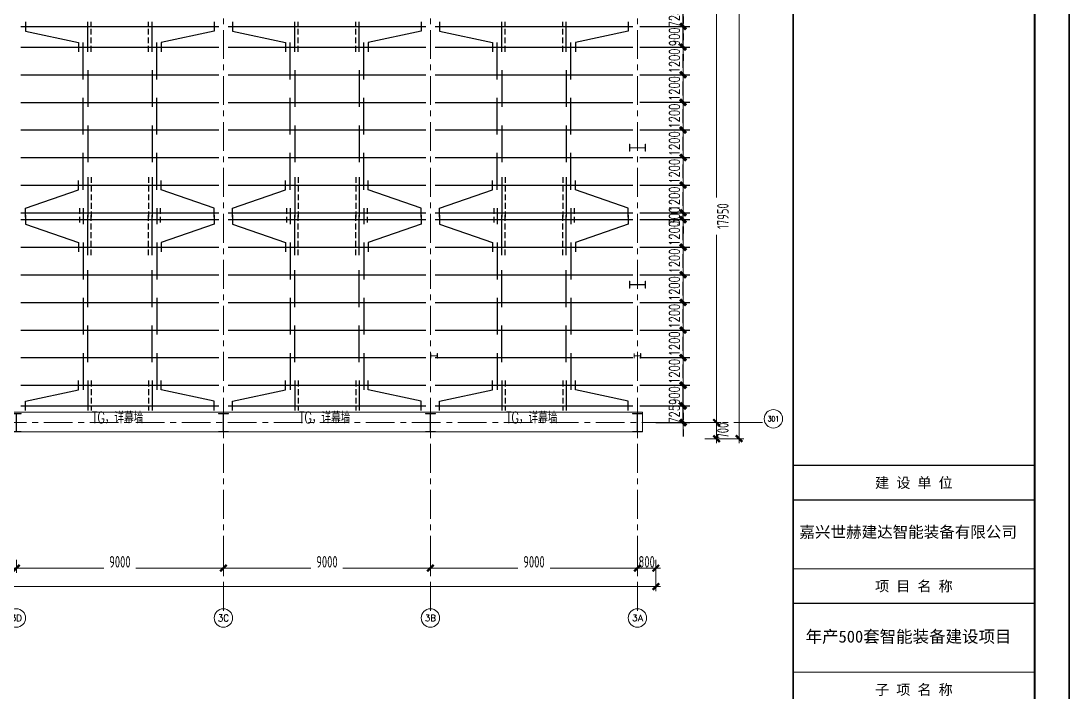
# Model space of a CAD drawing. Extents: x -1201378 to 2367219, y -619313 to 244905.
# Drawn here: x 2289442 to 2335046, y -266963 to -237786 of the extents above; entities that cross this region are included whole.
import ezdxf
from ezdxf.enums import TextEntityAlignment as Align

# ---------------------------------------------------------------- set-up
doc = ezdxf.new("R2010")
doc.units = 0
doc.header["$LTSCALE"] = 1000
doc.linetypes.add('CENTER', pattern=[2, 1.25, -0.25, 0.25, -0.25])
doc.linetypes.add('DASHED', pattern=[0.75, 0.5, -0.25])
doc.layers.get('0').update_dxf_attribs({"linetype": 'CONTINUOUS'})
doc.layers.get('Defpoints').update_dxf_attribs({"linetype": 'CONTINUOUS'})
for name, color, linetype in [('0-cxFrame', 155, 'CONTINUOUS'), ('A-WINDOW', 140, 'CONTINUOUS'), ('S-SHAPE', 51, 'CONTINUOUS')]:
    doc.layers.add(name, color=color, linetype=linetype)
for name, color, linetype, lineweight in [('0-cxText', 131, 'CONTINUOUS', 25), ('S-axis', 111, 'CONTINUOUS', 0), ('S-col', 2, 'CONTINUOUS', 0), ('S-dim', 81, 'CONTINUOUS', 0), ('S-dote', 5, 'CENTER', 0), ('THIN', 7, 'CONTINUOUS', 0), ('梁', 4, 'CONTINUOUS', 18)]:
    doc.layers.add(name, color=color, linetype=linetype, lineweight=lineweight)
doc.styles.add('_TCH_AXIS', font='COMPLEX', dxfattribs={"bigfont": 'GBCBIG'})
doc.styles.add('cx_biaoti', font='')
doc.styles.add('cx_tuming', font='simhei.ttf')
doc.styles.add('cx_tuqian1', font='')
doc.styles.add('SS1', font='tj-romans1.shx', dxfattribs={"width": 0.7, "bigfont": 'tj-hztxt1.shx'})
doc.styles.add('TSSD_Dimension', font='tssdeng.shx', dxfattribs={"width": 0.7, "bigfont": 'hztxt.shx'})
doc.styles.add('TSSD_Rein', font='tj-romans1.shx', dxfattribs={"width": 0.7, "bigfont": 'tj-hztxt.shx'})
doc.styles.add('黑体', font='simhei.ttf', dxfattribs={"width": 0.8})
doc.styles.get('cx_biaoti').set_extended_font_data('SimSun')
doc.styles.get('cx_tuqian1').set_extended_font_data('SimSun')
doc.dimstyles.new('S-150-ARCHI', dxfattribs={"dimscale": 150, "dimtxt": 3, "dimasz": 2, "dimexe": 2, "dimexo": 2, "dimgap": 1, "dimtad": 1, "dimdec": 0, "dimzin": 0, "dimdsep": 46, "dimtxsty": 'SS1', "dimblk1": 'TT', "dimblk2": 'TT', "dimsah": 1, "dimcen": 1, "dimclrd": 256, "dimclre": 256, "dimclrt": 256, "dimadec": 0, "dimazin": 0, "dimtfac": 1, "dimtdec": 0, "dimtix": 1, "dimtmove": 2, "dimatfit": 0, "dimldrblk": 'TT', "dimfxl": 2, "dimtolj": 1, "dimtzin": 0, "dimarcsym": 0})
doc.dimstyles.new('TSSD_200_200', dxfattribs={"dimtxt": 500, "dimasz": 200, "dimexe": 200, "dimexo": 500, "dimgap": 200, "dimtad": 1, "dimdec": 0, "dimzin": 0, "dimdsep": 46, "dimtxsty": 'TSSD_Dimension', "dimblk": 'ARCHTICK', "dimcen": 0, "dimdle": 200, "dimclrt": 7, "dimadec": 0, "dimazin": 0, "dimtfac": 1, "dimtdec": 0, "dimtix": 1, "dimtmove": 2, "dimatfit": 3, "dimfxl": 1, "dimtolj": 1, "dimtzin": 0, "dimarcsym": 0})

# ---------------------------------------------------------------- blocks, each defined once
blk = doc.blocks.new('w42343243')
at = {"layer": 'S-col'}
blk.add_lwpolyline([(-165069, 621020), (-164639, 621020), (-164639, 621002), (-164848, 621002), (-164848, 620238), (-164639, 620238), (-164639, 620220), (-165069, 620220), (-165069, 620238), (-164860, 620238), (-164860, 621002), (-165069, 621002)], close=True, dxfattribs=at)
blk = doc.blocks.new('42343')
at = {"layer": 'A-WINDOW'}
for p in [(9000, -71700), (18000, -71700), (27000, -71700), (36000, -71700)]:
    blk.add_blockref('w42343243', p, dxfattribs=at)
blk = doc.blocks.new('_ArchTick')
at = {"color": 0, "linetype": 'ByBlock', "const_width": 0.5}
blk.add_lwpolyline([(-0.71, -0.71), (0.71, 0.71)], dxfattribs=at)
blk = doc.blocks.new('*D505')
at = {"layer": 'Defpoints', "color": 0, "transparency": 16777216}
for p in [(-110758, -360718), (-101758, -360718), (-101758, -361576)]:
    blk.add_point(p, dxfattribs=at)
at = {"layer": 'S-axis', "color": 0, "lineweight": -2, "transparency": 16777216}
for p, q in [((-110958, -361576), (-106957, -361576)), ((-110758, -361218), (-110758, -361776)), ((-101558, -361576), (-105560, -361576)), ((-101758, -361218), (-101758, -361776))]:
    blk.add_line(p, q, dxfattribs=at)
at = {"layer": 'S-axis', "color": 0, "lineweight": -2, "transparency": 16777216, "xscale": 200, "yscale": 200, "zscale": 200, "rotation": 180}
blk.add_blockref('_ArchTick', (-110758, -361576), dxfattribs=at)
at = {"layer": 'S-axis', "color": 0, "lineweight": -2, "transparency": 16777216, "xscale": 200, "yscale": 200, "zscale": 200}
blk.add_blockref('_ArchTick', (-101758, -361576), dxfattribs=at)
at = {"layer": 'S-axis', "color": 7, "transparency": 16777216, "insert": (-106258, -361301), "char_height": 500, "attachment_point": 5, "style": 'TSSD_Dimension'}
blk.add_mtext('\\A1;9000', dxfattribs=at)
blk = doc.blocks.new('*D506')
at = {"layer": 'Defpoints', "color": 0, "transparency": 16777216}
for p in [(-101758, -360718), (-92758, -360718), (-92758, -361576)]:
    blk.add_point(p, dxfattribs=at)
at = {"layer": 'S-axis', "color": 0, "lineweight": -2, "transparency": 16777216}
for p, q in [((-101958, -361576), (-97957, -361576)), ((-101758, -361218), (-101758, -361776)), ((-92558, -361576), (-96560, -361576)), ((-92758, -361218), (-92758, -361776))]:
    blk.add_line(p, q, dxfattribs=at)
at = {"layer": 'S-axis', "color": 0, "lineweight": -2, "transparency": 16777216, "xscale": 200, "yscale": 200, "zscale": 200, "rotation": 180}
blk.add_blockref('_ArchTick', (-101758, -361576), dxfattribs=at)
at = {"layer": 'S-axis', "color": 0, "lineweight": -2, "transparency": 16777216, "xscale": 200, "yscale": 200, "zscale": 200}
blk.add_blockref('_ArchTick', (-92758, -361576), dxfattribs=at)
at = {"layer": 'S-axis', "color": 7, "transparency": 16777216, "insert": (-97258, -361301), "char_height": 500, "attachment_point": 5, "style": 'TSSD_Dimension'}
blk.add_mtext('\\A1;9000', dxfattribs=at)
blk = doc.blocks.new('*D507')
at = {"layer": 'Defpoints', "color": 0, "transparency": 16777216}
for p in [(-92758, -360718), (-83758, -360718), (-83758, -361576)]:
    blk.add_point(p, dxfattribs=at)
at = {"layer": 'S-axis', "color": 0, "lineweight": -2, "transparency": 16777216}
for p, q in [((-92958, -361576), (-88957, -361576)), ((-92758, -361218), (-92758, -361776)), ((-83558, -361576), (-87560, -361576)), ((-83758, -361218), (-83758, -361776))]:
    blk.add_line(p, q, dxfattribs=at)
at = {"layer": 'S-axis', "color": 0, "lineweight": -2, "transparency": 16777216, "xscale": 200, "yscale": 200, "zscale": 200, "rotation": 180}
blk.add_blockref('_ArchTick', (-92758, -361576), dxfattribs=at)
at = {"layer": 'S-axis', "color": 0, "lineweight": -2, "transparency": 16777216, "xscale": 200, "yscale": 200, "zscale": 200}
blk.add_blockref('_ArchTick', (-83758, -361576), dxfattribs=at)
at = {"layer": 'S-axis', "color": 7, "transparency": 16777216, "insert": (-88258, -361301), "char_height": 500, "attachment_point": 5, "style": 'TSSD_Dimension'}
blk.add_mtext('\\A1;9000', dxfattribs=at)
blk = doc.blocks.new('*D508')
at = {"layer": 'Defpoints', "color": 0, "transparency": 16777216}
for p in [(-83758, -360718), (-82958, -360718), (-82958, -361576)]:
    blk.add_point(p, dxfattribs=at)
at = {"layer": 'S-axis', "color": 0, "lineweight": -2, "transparency": 16777216}
for p, q in [((-83958, -361576), (-82758, -361576)), ((-83758, -361218), (-83758, -361776)), ((-82958, -361218), (-82958, -361776))]:
    blk.add_line(p, q, dxfattribs=at)
at = {"layer": 'S-axis', "color": 0, "lineweight": -2, "transparency": 16777216, "xscale": 200, "yscale": 200, "zscale": 200, "rotation": 180}
blk.add_blockref('_ArchTick', (-83758, -361576), dxfattribs=at)
at = {"layer": 'S-axis', "color": 0, "lineweight": -2, "transparency": 16777216, "xscale": 200, "yscale": 200, "zscale": 200}
blk.add_blockref('_ArchTick', (-82958, -361576), dxfattribs=at)
at = {"layer": 'S-axis', "color": 7, "transparency": 16777216, "insert": (-83358, -361301), "char_height": 500, "attachment_point": 5, "style": 'TSSD_Dimension'}
blk.add_mtext('\\A1;800', dxfattribs=at)
blk = doc.blocks.new('*D513')
at = {"layer": 'Defpoints', "color": 0, "transparency": 16777216}
for p in [(-81336, -337298), (-81336, -355248), (-80320, -355248)]:
    blk.add_point(p, dxfattribs=at)
at = {"layer": 'S-axis', "color": 0, "lineweight": -2, "transparency": 16777216}
for p, q in [((-80836, -337298), (-80120, -337298)), ((-80320, -337098), (-80320, -345467)), ((-80320, -355448), (-80320, -347079)), ((-80836, -355248), (-80120, -355248))]:
    blk.add_line(p, q, dxfattribs=at)
at = {"layer": 'S-axis', "color": 0, "lineweight": -2, "transparency": 16777216, "xscale": 200, "yscale": 200, "zscale": 200}
for p, rotation in [((-80320, -337298), 90), ((-80320, -355248), 270)]:
    blk.add_blockref('_ArchTick', p, dxfattribs=dict(at, rotation=rotation))
at = {"layer": 'S-axis', "color": 7, "transparency": 16777216, "insert": (-80045, -346273), "char_height": 500, "attachment_point": 5, "rotation": 90, "style": 'TSSD_Dimension'}
blk.add_mtext('\\A1;17950', dxfattribs=at)
blk = doc.blocks.new('*D514')
at = {"layer": 'Defpoints', "color": 0, "transparency": 16777216}
for p in [(-81336, -355248), (-81336, -355948), (-80320, -355948)]:
    blk.add_point(p, dxfattribs=at)
at = {"layer": 'S-axis', "color": 0, "lineweight": -2, "transparency": 16777216}
for p, q in [((-80836, -355248), (-80120, -355248)), ((-80320, -355048), (-80320, -356148)), ((-80836, -355948), (-80120, -355948))]:
    blk.add_line(p, q, dxfattribs=at)
at = {"layer": 'S-axis', "color": 0, "lineweight": -2, "transparency": 16777216, "xscale": 200, "yscale": 200, "zscale": 200}
for p, rotation in [((-80320, -355248), 90), ((-80320, -355948), 270)]:
    blk.add_blockref('_ArchTick', p, dxfattribs=dict(at, rotation=rotation))
at = {"layer": 'S-axis', "color": 7, "transparency": 16777216, "insert": (-80045, -355598), "char_height": 500, "attachment_point": 5, "rotation": 90, "style": 'TSSD_Dimension'}
blk.add_mtext('\\A1;700', dxfattribs=at)
blk = doc.blocks.new('*D457')
at = {"layer": 'Defpoints', "color": 0, "transparency": 16777216}
for p in [(-81236, -282748), (-81236, -355948), (-79341, -355948)]:
    blk.add_point(p, dxfattribs=at)
at = {"layer": 'S-axis', "color": 0, "lineweight": -2, "transparency": 16777216}
for p, q in [((-79341, -282548), (-79341, -318516)), ((-80736, -282748), (-79141, -282748)), ((-79341, -356148), (-79341, -320181)), ((-80736, -355948), (-79141, -355948))]:
    blk.add_line(p, q, dxfattribs=at)
at = {"layer": 'S-axis', "color": 0, "lineweight": -2, "transparency": 16777216, "xscale": 200, "yscale": 200, "zscale": 200}
for p, rotation in [((-79341, -282748), 90), ((-79341, -355948), 270)]:
    blk.add_blockref('_ArchTick', p, dxfattribs=dict(at, rotation=rotation))
at = {"layer": 'S-axis', "color": 7, "transparency": 16777216, "insert": (-79066, -319348), "char_height": 500, "attachment_point": 5, "rotation": 90, "style": 'TSSD_Dimension'}
blk.add_mtext('\\A1;73200', dxfattribs=at)
blk = doc.blocks.new('*D458')
at = {"layer": 'Defpoints', "color": 0, "transparency": 16777216}
for p in [(-268658, -360818), (-82958, -360818), (-82958, -362376)]:
    blk.add_point(p, dxfattribs=at)
at = {"layer": 'S-axis', "color": 0, "lineweight": -2, "transparency": 16777216}
for p, q in [((-268658, -361318), (-268658, -362576)), ((-82958, -361318), (-82958, -362576)), ((-268858, -362376), (-176749, -362376)), ((-82758, -362376), (-174868, -362376))]:
    blk.add_line(p, q, dxfattribs=at)
at = {"layer": 'S-axis', "color": 0, "lineweight": -2, "transparency": 16777216, "xscale": 200, "yscale": 200, "zscale": 200, "rotation": 180}
blk.add_blockref('_ArchTick', (-268658, -362376), dxfattribs=at)
at = {"layer": 'S-axis', "color": 0, "lineweight": -2, "transparency": 16777216, "xscale": 200, "yscale": 200, "zscale": 200}
blk.add_blockref('_ArchTick', (-82958, -362376), dxfattribs=at)
at = {"layer": 'S-axis', "color": 7, "transparency": 16777216, "insert": (-175808, -362101), "char_height": 500, "attachment_point": 5, "style": 'TSSD_Dimension'}
blk.add_mtext('\\A1;185700', dxfattribs=at)
blk = doc.blocks.new('zjcx_lan_xiangmu(Dragon)')
for p, q in [((-7000, 9000), (0, 9000)), ((-7000, 6000), (0, 6000)), ((-7000, 3000), (0, 3000)), ((-5000, 1000), (-5000, 0))]:
    blk.add_line(p, q)
at = {"const_width": 30}
for points in [[(-7000, 10000), (0, 10000)], [(-7000, 7000), (0, 7000)], [(-7000, 7000), (0, 7000)], [(-7000, 4000), (0, 4000)], [(-7000, 4000), (0, 4000)], [(-7000, 1000), (0, 1000)], [(-7000, 0), (0, 0)]]:
    blk.add_lwpolyline(points, dxfattribs=at)
blk.add_lwpolyline([(-7000, 10000), (0, 10000), (0, 0), (-7000, 0)], close=True)
at = {"style": 'cx_biaoti'}
for s, p in [('建 设 单 位', (-3500, 9500)), ('项 目 名 称', (-3500, 6500)), ('子 项 名 称', (-3500, 3500)), ('工程编号', (-6013, 500))]:
    blk.add_text(s, height=300, dxfattribs=at).set_placement(p, align=Align.MIDDLE)
blk = doc.blocks.new('T-项目(Dragon)')
blk.add_blockref('zjcx_lan_xiangmu(Dragon)', (0, 0))
at = {"color": 3, "style": 'cx_tuming'}
for s, height, p in [('嘉兴世赫建达智能装备有限公司', 330, (-6816, 7901)), ('年产500套智能装备建设项目 ', 350, (-6638, 4859))]:
    blk.add_text(s, height=height, dxfattribs=at).set_placement(p)
blk = doc.blocks.new('zjcx_T0(Dragon)')
at = {"layer": '0-cxFrame', "const_width": 50}
blk.add_lwpolyline([(0, 82100), (-7000, 82100), (-7000, 0), (0, 0)], close=True, dxfattribs=at)
at = {"layer": '0-cxFrame'}
blk.add_blockref('T-项目(Dragon)', (0, 15000), dxfattribs=at)
blk = doc.blocks.new('TK22.A0 L(Dragon)')
at = {"layer": '0-cxFrame', "color": 7, "const_width": 0.5}
blk.add_lwpolyline([(0, 0), (-1486, 0), (-1486, 841), (0, 841)], close=True, dxfattribs=at)
at = {"layer": '0-cxFrame', "const_width": 0.5}
for points in [[(-80, 10), (-1466, 10), (-1466, 831), (-80, 831)], [(-10, 10), (-80, 10), (-80, 831), (-10, 831)]]:
    blk.add_lwpolyline(points, close=True, dxfattribs=at)
at = {"layer": '0-cxFrame', "xscale": 0.009999999999999998, "yscale": 0.009999999999999998, "zscale": 0.009999999999999998}
blk.add_blockref('zjcx_T0(Dragon)', (-10, 10), dxfattribs=at)
at = {"style": '黑体', "flags": 4}
blk.add_attdef('图幅', text='', height=3.3, dxfattribs=at).set_placement((-40, 3), align=Align.RIGHT)
at = {"layer": '0-cxText', "flags": 4}
for tag, height, style, p in [('建设单位', 3.5, 'cx_tuming', (-45, 240)), ('项目名称', 3.5, 'cx_tuming', (-45, 210)), ('子项名称', 3.5, 'cx_tuming', (-45, 180)), ('工程编号', 3.3, 'cx_tuqian1', (-35, 165)), ('图名1', 3.5, 'cx_tuming', (-45, 87)), ('图名2', 3.5, 'cx_tuming', (-45, 79)), ('图名3', 3.5, 'cx_tuming', (-45, 71)), ('出图日期', 3.3, 'cx_tuqian1', (-39, 60)), ('专业', 3.3, 'cx_tuqian1', (-55, 52)), ('图号', 3.3, 'cx_tuqian1', (-55, 44)), ('版次', 3.3, 'cx_tuqian1', (-20, 44))]:
    blk.add_attdef(tag, text='', height=height, dxfattribs=dict(at, style=style)).set_placement(p, align=Align.MIDDLE)
at = {"layer": 'Defpoints', "color": 6, "flags": 4}
for tag, height, style, p in [('tufu', 3.3, '黑体', (-12, 12)), ('dwfname', 4, 'cx_tuqian1', (-80, 3))]:
    blk.add_attdef(tag, text='', height=height, dxfattribs=dict(at, style=style)).set_placement(p, align=Align.RIGHT)
blk = doc.blocks.new('nt66')
at = {"layer": 'S-col'}
blk.add_lwpolyline([(-195790, 766820), (-195490, 766820), (-195490, 766808), (-195636, 766808), (-195636, 766132), (-195490, 766132), (-195490, 766120), (-195790, 766120), (-195790, 766132), (-195644, 766132), (-195644, 766808), (-195790, 766808)], close=True, dxfattribs=at)
blk = doc.blocks.new('TT')
blk.add_line((-0.97, 0), (0.97, 0))
at = {"const_width": 0.45}
blk.add_lwpolyline([(-0.44, -0.44), (0.44, 0.44)], dxfattribs=at)
blk = doc.blocks.new('*D3742')
at = {"layer": 'Defpoints', "color": 0, "transparency": 16777216}
for p in [(2316042, -254523), (2318224, -254523), (2316742, -255248)]:
    blk.add_point(p, dxfattribs=at)
at = {"layer": 'S-dim', "lineweight": -2, "transparency": 16777216}
for p, q in [((2318224, -254223), (2318224, -253923)), ((2316342, -254523), (2318524, -254523)), ((2318224, -255248), (2318224, -254523)), ((2317042, -255248), (2318524, -255248)), ((2318224, -255548), (2318224, -255848))]:
    blk.add_line(p, q, dxfattribs=at)
at = {"layer": 'S-dim', "lineweight": -2, "transparency": 16777216, "xscale": 300, "yscale": 300, "zscale": 300}
for p, rotation in [((2318224, -254523), 270), ((2318224, -255248), 90)]:
    blk.add_blockref('TT', p, dxfattribs=dict(at, rotation=rotation))
at = {"layer": 'S-dim', "transparency": 16777216, "insert": (2317849, -254886), "char_height": 450, "attachment_point": 5, "rotation": 90, "style": 'SS1'}
blk.add_mtext('\\A1;725', dxfattribs=at)
blk = doc.blocks.new('*D3743')
at = {"layer": 'Defpoints', "color": 0, "transparency": 16777216}
for p in [(2316042, -253623), (2318224, -253623), (2316042, -254523)]:
    blk.add_point(p, dxfattribs=at)
at = {"layer": 'S-dim', "lineweight": -2, "transparency": 16777216}
for p, q in [((2318224, -253323), (2318224, -253023)), ((2316342, -253623), (2318524, -253623)), ((2318224, -254523), (2318224, -253623)), ((2316342, -254523), (2318524, -254523)), ((2318224, -254823), (2318224, -255123))]:
    blk.add_line(p, q, dxfattribs=at)
at = {"layer": 'S-dim', "lineweight": -2, "transparency": 16777216, "xscale": 300, "yscale": 300, "zscale": 300}
for p, rotation in [((2318224, -253623), 270), ((2318224, -254523), 90)]:
    blk.add_blockref('TT', p, dxfattribs=dict(at, rotation=rotation))
at = {"layer": 'S-dim', "transparency": 16777216, "insert": (2317849, -254073), "char_height": 450, "attachment_point": 5, "rotation": 90, "style": 'SS1'}
blk.add_mtext('\\A1;900', dxfattribs=at)
blk = doc.blocks.new('*D3744')
at = {"layer": 'Defpoints', "color": 0, "transparency": 16777216}
for p in [(2316042, -252423), (2318224, -252423), (2316042, -253623)]:
    blk.add_point(p, dxfattribs=at)
at = {"layer": 'S-dim', "lineweight": -2, "transparency": 16777216}
for p, q in [((2316342, -252423), (2318524, -252423)), ((2318224, -253323), (2318224, -252723)), ((2316342, -253623), (2318524, -253623))]:
    blk.add_line(p, q, dxfattribs=at)
at = {"layer": 'S-dim', "lineweight": -2, "transparency": 16777216, "xscale": 300, "yscale": 300, "zscale": 300}
for p, rotation in [((2318224, -252423), 90), ((2318224, -253623), 270)]:
    blk.add_blockref('TT', p, dxfattribs=dict(at, rotation=rotation))
at = {"layer": 'S-dim', "transparency": 16777216, "insert": (2317849, -253023), "char_height": 450, "attachment_point": 5, "rotation": 90, "style": 'SS1'}
blk.add_mtext('\\A1;1200', dxfattribs=at)
blk = doc.blocks.new('*D3745')
at = {"layer": 'Defpoints', "color": 0, "transparency": 16777216}
for p in [(2316042, -251223), (2318224, -251223), (2316042, -252423)]:
    blk.add_point(p, dxfattribs=at)
at = {"layer": 'S-dim', "lineweight": -2, "transparency": 16777216}
for p, q in [((2316342, -251223), (2318524, -251223)), ((2318224, -252123), (2318224, -251523)), ((2316342, -252423), (2318524, -252423))]:
    blk.add_line(p, q, dxfattribs=at)
at = {"layer": 'S-dim', "lineweight": -2, "transparency": 16777216, "xscale": 300, "yscale": 300, "zscale": 300}
for p, rotation in [((2318224, -251223), 90), ((2318224, -252423), 270)]:
    blk.add_blockref('TT', p, dxfattribs=dict(at, rotation=rotation))
at = {"layer": 'S-dim', "transparency": 16777216, "insert": (2317849, -251823), "char_height": 450, "attachment_point": 5, "rotation": 90, "style": 'SS1'}
blk.add_mtext('\\A1;1200', dxfattribs=at)
blk = doc.blocks.new('*D3746')
at = {"layer": 'Defpoints', "color": 0, "transparency": 16777216}
for p in [(2316042, -250023), (2318224, -250023), (2316042, -251223)]:
    blk.add_point(p, dxfattribs=at)
at = {"layer": 'S-dim', "lineweight": -2, "transparency": 16777216}
for p, q in [((2316342, -250023), (2318524, -250023)), ((2318224, -250923), (2318224, -250323)), ((2316342, -251223), (2318524, -251223))]:
    blk.add_line(p, q, dxfattribs=at)
at = {"layer": 'S-dim', "lineweight": -2, "transparency": 16777216, "xscale": 300, "yscale": 300, "zscale": 300}
for p, rotation in [((2318224, -250023), 90), ((2318224, -251223), 270)]:
    blk.add_blockref('TT', p, dxfattribs=dict(at, rotation=rotation))
at = {"layer": 'S-dim', "transparency": 16777216, "insert": (2317849, -250623), "char_height": 450, "attachment_point": 5, "rotation": 90, "style": 'SS1'}
blk.add_mtext('\\A1;1200', dxfattribs=at)
blk = doc.blocks.new('*D3747')
at = {"layer": 'Defpoints', "color": 0, "transparency": 16777216}
for p in [(2316042, -248823), (2318224, -248823), (2316042, -250023)]:
    blk.add_point(p, dxfattribs=at)
at = {"layer": 'S-dim', "lineweight": -2, "transparency": 16777216}
for p, q in [((2316342, -248823), (2318524, -248823)), ((2318224, -249723), (2318224, -249123)), ((2316342, -250023), (2318524, -250023))]:
    blk.add_line(p, q, dxfattribs=at)
at = {"layer": 'S-dim', "lineweight": -2, "transparency": 16777216, "xscale": 300, "yscale": 300, "zscale": 300}
for p, rotation in [((2318224, -248823), 90), ((2318224, -250023), 270)]:
    blk.add_blockref('TT', p, dxfattribs=dict(at, rotation=rotation))
at = {"layer": 'S-dim', "transparency": 16777216, "insert": (2317849, -249423), "char_height": 450, "attachment_point": 5, "rotation": 90, "style": 'SS1'}
blk.add_mtext('\\A1;1200', dxfattribs=at)
blk = doc.blocks.new('*D3748')
at = {"layer": 'Defpoints', "color": 0, "transparency": 16777216}
for p in [(2316042, -247623), (2318224, -247623), (2316042, -248823)]:
    blk.add_point(p, dxfattribs=at)
at = {"layer": 'S-dim', "lineweight": -2, "transparency": 16777216}
for p, q in [((2316342, -247623), (2318524, -247623)), ((2318224, -248523), (2318224, -247923)), ((2316342, -248823), (2318524, -248823))]:
    blk.add_line(p, q, dxfattribs=at)
at = {"layer": 'S-dim', "lineweight": -2, "transparency": 16777216, "xscale": 300, "yscale": 300, "zscale": 300}
for p, rotation in [((2318224, -247623), 90), ((2318224, -248823), 270)]:
    blk.add_blockref('TT', p, dxfattribs=dict(at, rotation=rotation))
at = {"layer": 'S-dim', "transparency": 16777216, "insert": (2317849, -248223), "char_height": 450, "attachment_point": 5, "rotation": 90, "style": 'SS1'}
blk.add_mtext('\\A1;1200', dxfattribs=at)
blk = doc.blocks.new('*D3749')
at = {"layer": 'Defpoints', "color": 0, "transparency": 16777216}
for p in [(2316042, -246423), (2318224, -246423), (2316042, -247623)]:
    blk.add_point(p, dxfattribs=at)
at = {"layer": 'S-dim', "lineweight": -2, "transparency": 16777216}
for p, q in [((2316342, -246423), (2318524, -246423)), ((2318224, -247323), (2318224, -246723)), ((2316342, -247623), (2318524, -247623))]:
    blk.add_line(p, q, dxfattribs=at)
at = {"layer": 'S-dim', "lineweight": -2, "transparency": 16777216, "xscale": 300, "yscale": 300, "zscale": 300}
for p, rotation in [((2318224, -246423), 90), ((2318224, -247623), 270)]:
    blk.add_blockref('TT', p, dxfattribs=dict(at, rotation=rotation))
at = {"layer": 'S-dim', "transparency": 16777216, "insert": (2317849, -247023), "char_height": 450, "attachment_point": 5, "rotation": 90, "style": 'SS1'}
blk.add_mtext('\\A1;1200', dxfattribs=at)
blk = doc.blocks.new('*D3750')
at = {"layer": 'Defpoints', "color": 0, "transparency": 16777216}
for p in [(2316042, -246123), (2318224, -246123), (2316042, -246423)]:
    blk.add_point(p, dxfattribs=at)
at = {"layer": 'S-dim', "lineweight": -2, "transparency": 16777216}
for p, q in [((2318224, -245823), (2318224, -245523)), ((2316342, -246123), (2318524, -246123)), ((2318224, -246423), (2318224, -246123)), ((2316342, -246423), (2318524, -246423)), ((2318224, -246723), (2318224, -247023))]:
    blk.add_line(p, q, dxfattribs=at)
at = {"layer": 'S-dim', "lineweight": -2, "transparency": 16777216, "xscale": 300, "yscale": 300, "zscale": 300}
for p, rotation in [((2318224, -246123), 270), ((2318224, -246423), 90)]:
    blk.add_blockref('TT', p, dxfattribs=dict(at, rotation=rotation))
at = {"layer": 'S-dim', "transparency": 16777216, "insert": (2317849, -246273), "char_height": 450, "attachment_point": 5, "rotation": 90, "style": 'SS1'}
blk.add_mtext('\\A1;300', dxfattribs=at)
blk = doc.blocks.new('*D3751')
at = {"layer": 'Defpoints', "color": 0, "transparency": 16777216}
for p in [(2316042, -244923), (2318224, -244923), (2316042, -246123)]:
    blk.add_point(p, dxfattribs=at)
at = {"layer": 'S-dim', "lineweight": -2, "transparency": 16777216}
for p, q in [((2316342, -244923), (2318524, -244923)), ((2318224, -245823), (2318224, -245223)), ((2316342, -246123), (2318524, -246123))]:
    blk.add_line(p, q, dxfattribs=at)
at = {"layer": 'S-dim', "lineweight": -2, "transparency": 16777216, "xscale": 300, "yscale": 300, "zscale": 300}
for p, rotation in [((2318224, -244923), 90), ((2318224, -246123), 270)]:
    blk.add_blockref('TT', p, dxfattribs=dict(at, rotation=rotation))
at = {"layer": 'S-dim', "transparency": 16777216, "insert": (2317849, -245523), "char_height": 450, "attachment_point": 5, "rotation": 90, "style": 'SS1'}
blk.add_mtext('\\A1;1200', dxfattribs=at)
blk = doc.blocks.new('*D3752')
at = {"layer": 'Defpoints', "color": 0, "transparency": 16777216}
for p in [(2316042, -243723), (2318224, -243723), (2316042, -244923)]:
    blk.add_point(p, dxfattribs=at)
at = {"layer": 'S-dim', "lineweight": -2, "transparency": 16777216}
for p, q in [((2316342, -243723), (2318524, -243723)), ((2318224, -244623), (2318224, -244023)), ((2316342, -244923), (2318524, -244923))]:
    blk.add_line(p, q, dxfattribs=at)
at = {"layer": 'S-dim', "lineweight": -2, "transparency": 16777216, "xscale": 300, "yscale": 300, "zscale": 300}
for p, rotation in [((2318224, -243723), 90), ((2318224, -244923), 270)]:
    blk.add_blockref('TT', p, dxfattribs=dict(at, rotation=rotation))
at = {"layer": 'S-dim', "transparency": 16777216, "insert": (2317849, -244323), "char_height": 450, "attachment_point": 5, "rotation": 90, "style": 'SS1'}
blk.add_mtext('\\A1;1200', dxfattribs=at)
blk = doc.blocks.new('*D3753')
at = {"layer": 'Defpoints', "color": 0, "transparency": 16777216}
for p in [(2316042, -242523), (2318224, -242523), (2316042, -243723)]:
    blk.add_point(p, dxfattribs=at)
at = {"layer": 'S-dim', "lineweight": -2, "transparency": 16777216}
for p, q in [((2316342, -242523), (2318524, -242523)), ((2318224, -243423), (2318224, -242823)), ((2316342, -243723), (2318524, -243723))]:
    blk.add_line(p, q, dxfattribs=at)
at = {"layer": 'S-dim', "lineweight": -2, "transparency": 16777216, "xscale": 300, "yscale": 300, "zscale": 300}
for p, rotation in [((2318224, -242523), 90), ((2318224, -243723), 270)]:
    blk.add_blockref('TT', p, dxfattribs=dict(at, rotation=rotation))
at = {"layer": 'S-dim', "transparency": 16777216, "insert": (2317849, -243123), "char_height": 450, "attachment_point": 5, "rotation": 90, "style": 'SS1'}
blk.add_mtext('\\A1;1200', dxfattribs=at)
blk = doc.blocks.new('*D3754')
at = {"layer": 'Defpoints', "color": 0, "transparency": 16777216}
for p in [(2316042, -241323), (2318224, -241323), (2316042, -242523)]:
    blk.add_point(p, dxfattribs=at)
at = {"layer": 'S-dim', "lineweight": -2, "transparency": 16777216}
for p, q in [((2316342, -241323), (2318524, -241323)), ((2318224, -242223), (2318224, -241623)), ((2316342, -242523), (2318524, -242523))]:
    blk.add_line(p, q, dxfattribs=at)
at = {"layer": 'S-dim', "lineweight": -2, "transparency": 16777216, "xscale": 300, "yscale": 300, "zscale": 300}
for p, rotation in [((2318224, -241323), 90), ((2318224, -242523), 270)]:
    blk.add_blockref('TT', p, dxfattribs=dict(at, rotation=rotation))
at = {"layer": 'S-dim', "transparency": 16777216, "insert": (2317849, -241923), "char_height": 450, "attachment_point": 5, "rotation": 90, "style": 'SS1'}
blk.add_mtext('\\A1;1200', dxfattribs=at)
blk = doc.blocks.new('*D3755')
at = {"layer": 'Defpoints', "color": 0, "transparency": 16777216}
for p in [(2316042, -240123), (2318224, -240123), (2316042, -241323)]:
    blk.add_point(p, dxfattribs=at)
at = {"layer": 'S-dim', "lineweight": -2, "transparency": 16777216}
for p, q in [((2316342, -240123), (2318524, -240123)), ((2318224, -241023), (2318224, -240423)), ((2316342, -241323), (2318524, -241323))]:
    blk.add_line(p, q, dxfattribs=at)
at = {"layer": 'S-dim', "lineweight": -2, "transparency": 16777216, "xscale": 300, "yscale": 300, "zscale": 300}
for p, rotation in [((2318224, -240123), 90), ((2318224, -241323), 270)]:
    blk.add_blockref('TT', p, dxfattribs=dict(at, rotation=rotation))
at = {"layer": 'S-dim', "transparency": 16777216, "insert": (2317849, -240723), "char_height": 450, "attachment_point": 5, "rotation": 90, "style": 'SS1'}
blk.add_mtext('\\A1;1200', dxfattribs=at)
blk = doc.blocks.new('*D3756')
at = {"layer": 'Defpoints', "color": 0, "transparency": 16777216}
for p in [(2316042, -238923), (2318224, -238923), (2316042, -240123)]:
    blk.add_point(p, dxfattribs=at)
at = {"layer": 'S-dim', "lineweight": -2, "transparency": 16777216}
for p, q in [((2316342, -238923), (2318524, -238923)), ((2318224, -239823), (2318224, -239223)), ((2316342, -240123), (2318524, -240123))]:
    blk.add_line(p, q, dxfattribs=at)
at = {"layer": 'S-dim', "lineweight": -2, "transparency": 16777216, "xscale": 300, "yscale": 300, "zscale": 300}
for p, rotation in [((2318224, -238923), 90), ((2318224, -240123), 270)]:
    blk.add_blockref('TT', p, dxfattribs=dict(at, rotation=rotation))
at = {"layer": 'S-dim', "transparency": 16777216, "insert": (2317849, -239523), "char_height": 450, "attachment_point": 5, "rotation": 90, "style": 'SS1'}
blk.add_mtext('\\A1;1200', dxfattribs=at)
blk = doc.blocks.new('*D3757')
at = {"layer": 'Defpoints', "color": 0, "transparency": 16777216}
for p in [(2316042, -238023), (2318224, -238023), (2316042, -238923)]:
    blk.add_point(p, dxfattribs=at)
at = {"layer": 'S-dim', "lineweight": -2, "transparency": 16777216}
for p, q in [((2318224, -237723), (2318224, -237423)), ((2316342, -238023), (2318524, -238023)), ((2318224, -238923), (2318224, -238023)), ((2316342, -238923), (2318524, -238923)), ((2318224, -239223), (2318224, -239523))]:
    blk.add_line(p, q, dxfattribs=at)
at = {"layer": 'S-dim', "lineweight": -2, "transparency": 16777216, "xscale": 300, "yscale": 300, "zscale": 300}
for p, rotation in [((2318224, -238023), 270), ((2318224, -238923), 90)]:
    blk.add_blockref('TT', p, dxfattribs=dict(at, rotation=rotation))
at = {"layer": 'S-dim', "transparency": 16777216, "insert": (2317849, -238473), "char_height": 450, "attachment_point": 5, "rotation": 90, "style": 'SS1'}
blk.add_mtext('\\A1;900', dxfattribs=at)
blk = doc.blocks.new('*D3758')
at = {"layer": 'Defpoints', "color": 0, "transparency": 16777216}
for p in [(2316042, -237298), (2318224, -237298), (2316042, -238023)]:
    blk.add_point(p, dxfattribs=at)
at = {"layer": 'S-dim', "lineweight": -2, "transparency": 16777216}
for p, q in [((2318224, -236998), (2318224, -236698)), ((2316342, -237298), (2318524, -237298)), ((2318224, -238023), (2318224, -237298)), ((2316342, -238023), (2318524, -238023)), ((2318224, -238323), (2318224, -238623))]:
    blk.add_line(p, q, dxfattribs=at)
at = {"layer": 'S-dim', "lineweight": -2, "transparency": 16777216, "xscale": 300, "yscale": 300, "zscale": 300}
for p, rotation in [((2318224, -237298), 270), ((2318224, -238023), 90)]:
    blk.add_blockref('TT', p, dxfattribs=dict(at, rotation=rotation))
at = {"layer": 'S-dim', "transparency": 16777216, "insert": (2317849, -237661), "char_height": 450, "attachment_point": 5, "rotation": 90, "style": 'SS1'}
blk.add_mtext('\\A1;725', dxfattribs=at)
blk = doc.blocks.new('*D3759')
at = {"layer": 'Defpoints', "color": 0, "transparency": 16777216}
for p in [(2316042, -236573), (2318224, -236573), (2316042, -237298)]:
    blk.add_point(p, dxfattribs=at)
at = {"layer": 'S-dim', "lineweight": -2, "transparency": 16777216}
for p, q in [((2318224, -236273), (2318224, -235973)), ((2316342, -236573), (2318524, -236573)), ((2318224, -237298), (2318224, -236573)), ((2316342, -237298), (2318524, -237298)), ((2318224, -237598), (2318224, -237898))]:
    blk.add_line(p, q, dxfattribs=at)
at = {"layer": 'S-dim', "lineweight": -2, "transparency": 16777216, "xscale": 300, "yscale": 300, "zscale": 300}
for p, rotation in [((2318224, -236573), 270), ((2318224, -237298), 90)]:
    blk.add_blockref('TT', p, dxfattribs=dict(at, rotation=rotation))
at = {"layer": 'S-dim', "transparency": 16777216, "insert": (2317849, -236936), "char_height": 450, "attachment_point": 5, "rotation": 90, "style": 'SS1'}
blk.add_mtext('\\A1;725', dxfattribs=at)
blk = doc.blocks.new('3#轴网')
at = {"layer": 'S-axis'}
for centre in [(-77846.7, -355083.9), (-110758.5, -363744.2), (-101758.5, -363744.2), (-92758.5, -363744.2), (-83758.5, -363744.2)]:
    blk.add_circle(centre, 400, dxfattribs=at)
at = {"layer": 'S-dote'}
for p, q in [((-101758.5, -363428.2), (-101758.5, -277944.2)), ((-92758.5, -363428.2), (-92758.5, -277944.2)), ((-83758.5, -363428.2), (-83758.5, -277944.2)), ((-78316.2, -355248.2), (-273210.6, -355248.2))]:
    blk.add_line(p, q, dxfattribs=at)
at = {"layer": 'S-axis', "style": '_TCH_AXIS'}
for s, height, p, p2 in [('301', 224.46, (-78103.2, -355196.1), (-77590.1, -355196.1)), ('3D', 282.17, (-111000.3, -363885.3), (-110516.6, -363885.3)), ('3C', 294.28, (-101996.7, -363891.4), (-101520.2, -363891.4)), ('3B', 282.17, (-93000.3, -363885.3), (-92516.6, -363885.3)), ('3A', 276.42, (-84002, -363882.4), (-83515, -363882.4))]:
    blk.add_text(s, height=height, dxfattribs=at).set_placement(p, p2, align=Align.FIT)
at = {"layer": 'S-axis'}
for base, p1, p2, angle, picture, middle in [((-79340.7, -355948.2), (-81236.2, -282748.2), (-81236.2, -355948.2), 270, '*D457', (-79065.7, -319348.2)), ((-80320.4, -355248.2), (-81336.2, -337298.2), (-81336.2, -355248.2), 270, '*D513', (-80045.4, -346273.2)), ((-80320.4, -355948.2), (-81336.2, -355248.2), (-81336.2, -355948.2), 270, '*D514', (-80045.4, -355598.2)), ((-101758.5, -361576), (-110758.5, -360718), (-101758.5, -360718), 0, '*D505', (-106258.5, -361301)), ((-92758.5, -361576), (-101758.5, -360718), (-92758.5, -360718), 0, '*D506', (-97258.5, -361301)), ((-83758.5, -361576), (-92758.5, -360718), (-83758.5, -360718), 0, '*D507', (-88258.5, -361301)), ((-82958.5, -361576), (-83758.5, -360718), (-82958.5, -360718), 0, '*D508', (-83358.5, -361301)), ((-82958.5, -362376), (-268658.5, -360818), (-82958.5, -360818), 0, '*D458', (-175808.5, -362101))]:
    dim = blk.add_linear_dim(base=base, p1=p1, p2=p2, angle=angle, dimstyle='TSSD_200_200', dxfattribs=at)
    dim.commit()
    dim.dimension.update_dxf_attribs({"geometry": picture, "text_midpoint": middle, "dimtype": 161})

msp = doc.modelspace()

# ---------------------------------------------------------------- linework, layer by layer
at = {"layer": 'S-col'}
for points in [[(2307241.5, -252448.2), (2307241.5, -252248.2), (2307253.5, -252248.2), (2307253.5, -252344.2), (2307529.5, -252344.2), (2307529.5, -252248.2), (2307541.5, -252248.2), (2307541.5, -252448.2), (2307529.5, -252448.2), (2307529.5, -252352.2), (2307253.5, -252352.2), (2307253.5, -252448.2)], [(2316091.5, -252448.2), (2316091.5, -252248.2), (2316103.5, -252248.2), (2316103.5, -252344.2), (2316379.5, -252344.2), (2316379.5, -252248.2), (2316391.5, -252248.2), (2316391.5, -252448.2), (2316379.5, -252448.2), (2316379.5, -252352.2), (2316103.5, -252352.2), (2316103.5, -252448.2)]]:
    msp.add_lwpolyline(points, close=True, dxfattribs=at)
at = {"layer": 'S-SHAPE'}
for p, q in [((2289441.5, -238023.2), (2298041.5, -238023.2)), ((2292341.5, -239123.2), (2292341.5, -237823.2)), ((2295141.5, -239123.2), (2295141.5, -237823.2)), ((2298441.5, -238023.2), (2307041.5, -238023.2)), ((2301341.5, -239123.2), (2301341.5, -237823.2)), ((2304141.5, -239123.2), (2304141.5, -237823.2)), ((2307441.5, -238023.2), (2316041.5, -238023.2)), ((2310341.5, -239123.2), (2310341.5, -237823.2)), ((2313141.5, -239123.2), (2313141.5, -237823.2)), ((2289441.5, -238923.2), (2298041.5, -238923.2)), ((2292141.5, -240323.2), (2292141.5, -238723.2)), ((2295341.5, -240323.2), (2295341.5, -238723.2)), ((2298441.5, -238923.2), (2307041.5, -238923.2)), ((2301141.5, -240323.2), (2301141.5, -238723.2)), ((2304341.5, -240323.2), (2304341.5, -238723.2)), ((2307441.5, -238923.2), (2316041.5, -238923.2)), ((2310141.5, -240323.2), (2310141.5, -238723.2)), ((2313341.5, -240323.2), (2313341.5, -238723.2)), ((2289441.5, -240123.2), (2298041.5, -240123.2)), ((2292341.5, -239923.2), (2292341.5, -241523.2)), ((2295141.5, -239923.2), (2295141.5, -241523.2)), ((2298441.5, -240123.2), (2307041.5, -240123.2)), ((2301341.5, -239923.2), (2301341.5, -241523.2)), ((2304141.5, -239923.2), (2304141.5, -241523.2)), ((2307441.5, -240123.2), (2316041.5, -240123.2)), ((2310341.5, -239923.2), (2310341.5, -241523.2)), ((2313141.5, -239923.2), (2313141.5, -241523.2)), ((2292141.5, -242723.2), (2292141.5, -241123.2)), ((2295341.5, -242723.2), (2295341.5, -241123.2)), ((2301141.5, -242723.2), (2301141.5, -241123.2)), ((2304341.5, -242723.2), (2304341.5, -241123.2)), ((2310141.5, -242723.2), (2310141.5, -241123.2)), ((2313341.5, -242723.2), (2313341.5, -241123.2)), ((2289441.5, -241323.2), (2298041.5, -241323.2)), ((2298441.5, -241323.2), (2307041.5, -241323.2)), ((2307441.5, -241323.2), (2316041.5, -241323.2)), ((2289441.5, -242523.2), (2298041.5, -242523.2)), ((2292341.5, -242323.2), (2292341.5, -243923.2)), ((2295141.5, -242323.2), (2295141.5, -243923.2)), ((2298441.5, -242523.2), (2307041.5, -242523.2)), ((2301341.5, -242323.2), (2301341.5, -243923.2)), ((2304141.5, -242323.2), (2304141.5, -243923.2)), ((2307441.5, -242523.2), (2316041.5, -242523.2)), ((2310341.5, -242323.2), (2310341.5, -243923.2)), ((2313141.5, -242323.2), (2313141.5, -243923.2)), ((2292141.5, -245123.2), (2292141.5, -243523.2)), ((2295341.5, -245123.2), (2295341.5, -243523.2)), ((2301141.5, -245123.2), (2301141.5, -243523.2)), ((2304341.5, -245123.2), (2304341.5, -243523.2)), ((2310141.5, -245123.2), (2310141.5, -243523.2)), ((2313341.5, -245123.2), (2313341.5, -243523.2)), ((2289441.5, -243723.2), (2298041.5, -243723.2)), ((2298441.5, -243723.2), (2307041.5, -243723.2)), ((2307441.5, -243723.2), (2316041.5, -243723.2)), ((2292341.5, -244573.2), (2292341.5, -246323.2)), ((2295141.5, -244573.2), (2295141.5, -246323.2)), ((2301341.5, -244573.2), (2301341.5, -246323.2)), ((2304141.5, -244573.2), (2304141.5, -246323.2)), ((2310341.5, -244573.2), (2310341.5, -246323.2)), ((2313141.5, -244573.2), (2313141.5, -246323.2)), ((2289441.5, -244923.2), (2298041.5, -244923.2)), ((2298441.5, -244923.2), (2307041.5, -244923.2)), ((2307441.5, -244923.2), (2316041.5, -244923.2)), ((2289441.5, -246123.2), (2298041.5, -246123.2)), ((2292141.5, -245923.2), (2292141.5, -246623.2)), ((2292341.5, -247973.2), (2292341.5, -246223.2)), ((2295141.5, -247973.2), (2295141.5, -246223.2)), ((2295341.5, -245923.2), (2295341.5, -246623.2)), ((2298441.5, -246123.2), (2307041.5, -246123.2)), ((2301141.5, -245923.2), (2301141.5, -246623.2)), ((2301341.5, -247973.2), (2301341.5, -246223.2)), ((2304141.5, -247973.2), (2304141.5, -246223.2)), ((2304341.5, -245923.2), (2304341.5, -246623.2)), ((2307441.5, -246123.2), (2316041.5, -246123.2)), ((2310141.5, -245923.2), (2310141.5, -246623.2)), ((2310341.5, -247973.2), (2310341.5, -246223.2)), ((2313141.5, -247973.2), (2313141.5, -246223.2)), ((2313341.5, -245923.2), (2313341.5, -246623.2)), ((2289441.5, -246423.2), (2298041.5, -246423.2)), ((2298441.5, -246423.2), (2307041.5, -246423.2)), ((2307441.5, -246423.2), (2316041.5, -246423.2)), ((2289441.5, -247623.2), (2298041.5, -247623.2)), ((2292141.5, -247423.2), (2292141.5, -249023.2)), ((2295341.5, -247423.2), (2295341.5, -249023.2)), ((2298441.5, -247623.2), (2307041.5, -247623.2)), ((2301141.5, -247423.2), (2301141.5, -249023.2)), ((2304341.5, -247423.2), (2304341.5, -249023.2)), ((2307441.5, -247623.2), (2316041.5, -247623.2)), ((2310141.5, -247423.2), (2310141.5, -249023.2)), ((2313341.5, -247423.2), (2313341.5, -249023.2)), ((2289441.5, -248823.2), (2298041.5, -248823.2)), ((2292341.5, -250223.2), (2292341.5, -248623.2)), ((2295141.5, -250223.2), (2295141.5, -248623.2)), ((2298441.5, -248823.2), (2307041.5, -248823.2)), ((2301341.5, -250223.2), (2301341.5, -248623.2)), ((2304141.5, -250223.2), (2304141.5, -248623.2)), ((2307441.5, -248823.2), (2316041.5, -248823.2)), ((2310341.5, -250223.2), (2310341.5, -248623.2)), ((2313141.5, -250223.2), (2313141.5, -248623.2)), ((2292141.5, -249823.2), (2292141.5, -251423.2)), ((2295341.5, -249823.2), (2295341.5, -251423.2)), ((2301141.5, -249823.2), (2301141.5, -251423.2)), ((2304341.5, -249823.2), (2304341.5, -251423.2)), ((2310141.5, -249823.2), (2310141.5, -251423.2)), ((2313341.5, -249823.2), (2313341.5, -251423.2)), ((2289441.5, -250023.2), (2298041.5, -250023.2)), ((2298441.5, -250023.2), (2307041.5, -250023.2)), ((2307441.5, -250023.2), (2316041.5, -250023.2)), ((2289441.5, -251223.2), (2298041.5, -251223.2)), ((2292341.5, -252623.2), (2292341.5, -251023.2)), ((2295141.5, -252623.2), (2295141.5, -251023.2)), ((2298441.5, -251223.2), (2307041.5, -251223.2)), ((2301341.5, -252623.2), (2301341.5, -251023.2)), ((2304141.5, -252623.2), (2304141.5, -251023.2)), ((2307441.5, -251223.2), (2316041.5, -251223.2)), ((2310341.5, -252623.2), (2310341.5, -251023.2)), ((2313141.5, -252623.2), (2313141.5, -251023.2)), ((2289441.5, -252423.2), (2298041.5, -252423.2)), ((2292141.5, -252223.2), (2292141.5, -253823.2)), ((2295341.5, -252223.2), (2295341.5, -253823.2)), ((2298441.5, -252423.2), (2307041.5, -252423.2)), ((2301141.5, -252223.2), (2301141.5, -253823.2)), ((2304341.5, -252223.2), (2304341.5, -253823.2)), ((2307441.5, -252423.2), (2316041.5, -252423.2)), ((2310141.5, -252223.2), (2310141.5, -253823.2)), ((2313341.5, -252223.2), (2313341.5, -253823.2)), ((2292341.5, -253423.2), (2292341.5, -254723.2)), ((2295141.5, -253423.2), (2295141.5, -254723.2)), ((2301341.5, -253423.2), (2301341.5, -254723.2)), ((2304141.5, -253423.2), (2304141.5, -254723.2)), ((2310341.5, -253423.2), (2310341.5, -254723.2)), ((2313141.5, -253423.2), (2313141.5, -254723.2)), ((2289441.5, -253623.2), (2298041.5, -253623.2)), ((2298441.5, -253623.2), (2307041.5, -253623.2)), ((2307441.5, -253623.2), (2316041.5, -253623.2)), ((2289441.5, -254523.2), (2298041.5, -254523.2)), ((2298441.5, -254523.2), (2307041.5, -254523.2)), ((2307441.5, -254523.2), (2316041.5, -254523.2))]:
    msp.add_line(p, q, dxfattribs=at)
at = {"layer": 'S-SHAPE', "linetype": 'DASHED', "ltscale": 0.5}
for p, q in [((2292491.5, -239123.2), (2292491.5, -237823.2)), ((2294991.5, -239123.2), (2294991.5, -237823.2)), ((2301491.5, -239123.2), (2301491.5, -237823.2)), ((2303991.5, -239123.2), (2303991.5, -237823.2)), ((2310491.5, -239123.2), (2310491.5, -237823.2)), ((2312991.5, -239123.2), (2312991.5, -237823.2)), ((2292491.5, -244573.2), (2292491.5, -246323.2)), ((2294991.5, -244573.2), (2294991.5, -246323.2)), ((2301491.5, -244573.2), (2301491.5, -246323.2)), ((2303991.5, -244573.2), (2303991.5, -246323.2)), ((2310491.5, -244573.2), (2310491.5, -246323.2)), ((2312991.5, -244573.2), (2312991.5, -246323.2)), ((2291991.5, -245923.2), (2291991.5, -246623.2)), ((2292491.5, -247973.2), (2292491.5, -246223.2)), ((2294991.5, -247973.2), (2294991.5, -246223.2)), ((2295491.5, -245923.2), (2295491.5, -246623.2)), ((2300991.5, -245923.2), (2300991.5, -246623.2)), ((2301491.5, -247973.2), (2301491.5, -246223.2)), ((2303991.5, -247973.2), (2303991.5, -246223.2)), ((2304491.5, -245923.2), (2304491.5, -246623.2)), ((2309991.5, -245923.2), (2309991.5, -246623.2)), ((2310491.5, -247973.2), (2310491.5, -246223.2)), ((2312991.5, -247973.2), (2312991.5, -246223.2)), ((2313491.5, -245923.2), (2313491.5, -246623.2)), ((2292491.5, -253423.2), (2292491.5, -254723.2)), ((2294991.5, -253423.2), (2294991.5, -254723.2)), ((2301491.5, -253423.2), (2301491.5, -254723.2)), ((2303991.5, -253423.2), (2303991.5, -254723.2)), ((2310491.5, -253423.2), (2310491.5, -254723.2)), ((2312991.5, -253423.2), (2312991.5, -254723.2))]:
    msp.add_line(p, q, dxfattribs=at)
at = {"layer": 'S-SHAPE'}
for points in [[(2289641.5, -237823.2), (2289641.5, -238223.2), (2291941.5, -238723.2), (2291941.5, -239123.2)], [(2297841.5, -237823.2), (2297841.5, -238223.2), (2295541.5, -238723.2), (2295541.5, -239123.2)], [(2298641.5, -237823.2), (2298641.5, -238223.2), (2300941.5, -238723.2), (2300941.5, -239123.2)], [(2306841.5, -237823.2), (2306841.5, -238223.2), (2304541.5, -238723.2), (2304541.5, -239123.2)], [(2307641.5, -237823.2), (2307641.5, -238223.2), (2309941.5, -238723.2), (2309941.5, -239123.2)], [(2315841.5, -237823.2), (2315841.5, -238223.2), (2313541.5, -238723.2), (2313541.5, -239123.2)], [(2289641.5, -246323.2), (2289641.5, -245923.2), (2291941.5, -245123.2), (2291941.5, -244723.2)], [(2297841.5, -246323.2), (2297841.5, -245923.2), (2295541.5, -245123.2), (2295541.5, -244723.2)], [(2298641.5, -246323.2), (2298641.5, -245923.2), (2300941.5, -245123.2), (2300941.5, -244723.2)], [(2306841.5, -246323.2), (2306841.5, -245923.2), (2304541.5, -245123.2), (2304541.5, -244723.2)], [(2307641.5, -246323.2), (2307641.5, -245923.2), (2309941.5, -245123.2), (2309941.5, -244723.2)], [(2315841.5, -246323.2), (2315841.5, -245923.2), (2313541.5, -245123.2), (2313541.5, -244723.2)], [(2289641.5, -246223.2), (2289641.5, -246623.2), (2291941.5, -247423.2), (2291941.5, -247823.2)], [(2297841.5, -246223.2), (2297841.5, -246623.2), (2295541.5, -247423.2), (2295541.5, -247823.2)], [(2298641.5, -246223.2), (2298641.5, -246623.2), (2300941.5, -247423.2), (2300941.5, -247823.2)], [(2306841.5, -246223.2), (2306841.5, -246623.2), (2304541.5, -247423.2), (2304541.5, -247823.2)], [(2307641.5, -246223.2), (2307641.5, -246623.2), (2309941.5, -247423.2), (2309941.5, -247823.2)], [(2315841.5, -246223.2), (2315841.5, -246623.2), (2313541.5, -247423.2), (2313541.5, -247823.2)], [(2289641.5, -254723.2), (2289641.5, -254323.2), (2291941.5, -253823.2), (2291941.5, -253423.2)], [(2297841.5, -254723.2), (2297841.5, -254323.2), (2295541.5, -253823.2), (2295541.5, -253423.2)], [(2298641.5, -254723.2), (2298641.5, -254323.2), (2300941.5, -253823.2), (2300941.5, -253423.2)], [(2306841.5, -254723.2), (2306841.5, -254323.2), (2304541.5, -253823.2), (2304541.5, -253423.2)], [(2307641.5, -254723.2), (2307641.5, -254323.2), (2309941.5, -253823.2), (2309941.5, -253423.2)], [(2315841.5, -254723.2), (2315841.5, -254323.2), (2313541.5, -253823.2), (2313541.5, -253423.2)]]:
    msp.add_lwpolyline(points, dxfattribs=at)
at = {"layer": '梁'}
msp.add_lwpolyline([(2132026.5, -254798.2), (2316456.5, -254798.2), (2316456.5, -255648.2), (2132026.5, -255648.2)], close=True, dxfattribs=at)

# ---------------------------------------------------------------- block references
at = {"layer": '0-cxFrame', "xscale": 150, "yscale": 150, "zscale": 150}
msp.add_blockref('TK22.A0 L(Dragon)', (2335008.3, -296102.2), dxfattribs=at)
at = {"layer": 'S-axis'}
msp.add_blockref('3#轴网', (2400000, 100000), dxfattribs=at)
at = {"layer": 'S-col'}
msp.add_blockref('42343', (2445095.7, -804168.2), dxfattribs=at)
at = {"layer": 'S-col', "rotation": 90}
for p in [(3082711.7, -47658.2), (3082711.7, -53608.2)]:
    msp.add_blockref('nt66', p, dxfattribs=at)

# ---------------------------------------------------------------- texts
at = {"layer": 'THIN', "style": 'TSSD_Rein', "width": 0.7}
for p in [(2293645.8, -255426.4), (2302645.8, -255426.4), (2311645.8, -255426.4)]:
    msp.add_text('TG，详幕墙', height=500, dxfattribs=at).set_placement(p, align=Align.BOTTOM_CENTER)

# ---------------------------------------------------------------- dimensions: what is measured, and where the dimension line sits
at = {"layer": 'S-dim'}
for base, p1, p2, picture, middle in [((2318224.3, -236573.2), (2316041.5, -237298.2), (2316041.5, -236573.2), '*D3759', (2317849.3, -236935.7)), ((2318224.3, -237298.2), (2316041.5, -238023.2), (2316041.5, -237298.2), '*D3758', (2317849.3, -237660.7)), ((2318224.3, -238023.2), (2316041.5, -238923.2), (2316041.5, -238023.2), '*D3757', (2317849.3, -238473.2)), ((2318224.3, -238923.2), (2316041.5, -240123.2), (2316041.5, -238923.2), '*D3756', (2317849.3, -239523.2)), ((2318224.3, -240123.2), (2316041.5, -241323.2), (2316041.5, -240123.2), '*D3755', (2317849.3, -240723.2)), ((2318224.3, -241323.2), (2316041.5, -242523.2), (2316041.5, -241323.2), '*D3754', (2317849.3, -241923.2)), ((2318224.3, -242523.2), (2316041.5, -243723.2), (2316041.5, -242523.2), '*D3753', (2317849.3, -243123.2)), ((2318224.3, -243723.2), (2316041.5, -244923.2), (2316041.5, -243723.2), '*D3752', (2317849.3, -244323.2)), ((2318224.3, -244923.2), (2316041.5, -246123.2), (2316041.5, -244923.2), '*D3751', (2317849.3, -245523.2)), ((2318224.3, -246123.2), (2316041.5, -246423.2), (2316041.5, -246123.2), '*D3750', (2317849.3, -246273.2)), ((2318224.3, -246423.2), (2316041.5, -247623.2), (2316041.5, -246423.2), '*D3749', (2317849.3, -247023.2)), ((2318224.3, -247623.2), (2316041.5, -248823.2), (2316041.5, -247623.2), '*D3748', (2317849.3, -248223.2)), ((2318224.3, -248823.2), (2316041.5, -250023.2), (2316041.5, -248823.2), '*D3747', (2317849.3, -249423.2)), ((2318224.3, -250023.2), (2316041.5, -251223.2), (2316041.5, -250023.2), '*D3746', (2317849.3, -250623.2)), ((2318224.3, -251223.2), (2316041.5, -252423.2), (2316041.5, -251223.2), '*D3745', (2317849.3, -251823.2)), ((2318224.3, -252423.2), (2316041.5, -253623.2), (2316041.5, -252423.2), '*D3744', (2317849.3, -253023.2)), ((2318224.3, -253623.2), (2316041.5, -254523.2), (2316041.5, -253623.2), '*D3743', (2317849.3, -254073.2)), ((2318224.3, -254523.2), (2316741.5, -255248.2), (2316041.5, -254523.2), '*D3742', (2317849.3, -254885.7))]:
    dim = msp.add_linear_dim(base=base, p1=p1, p2=p2, angle=90, dimstyle='S-150-ARCHI', dxfattribs=at)
    dim.commit()
    dim.dimension.update_dxf_attribs({"geometry": picture, "text_midpoint": middle})

doc.saveas('drawing.dxf')
